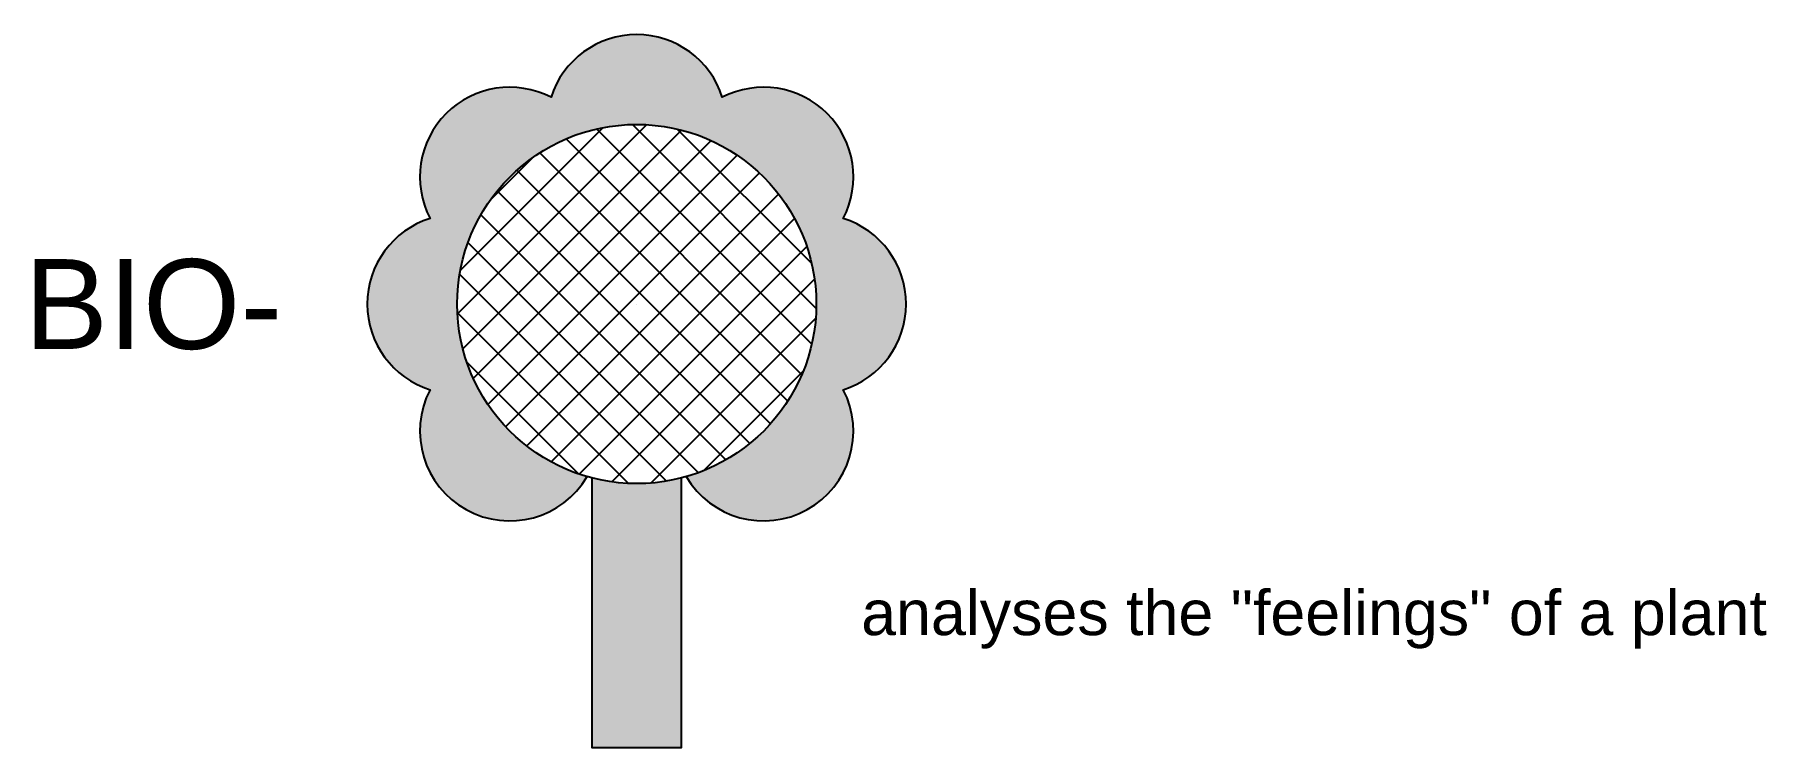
# Model space of a CAD drawing. Header units: millimetres. Extents: x 2687 to 2880, y 1469 to 1549.
import ezdxf
from ezdxf.enums import TextEntityAlignment as Align

# ---------------------------------------------------------------- set-up
doc = ezdxf.new("R2010")
doc.units = ezdxf.units.MM
doc.styles.get("Standard").update_dxf_attribs({"font": 'arial.ttf'})

msp = doc.modelspace()

# ---------------------------------------------------------------- hatches: boundary and pattern name
at = {"true_color": 0x5bf60e}
h = msp.add_hatch(color=80, dxfattribs=at)
h.dxf.hatch_style = 1
h.paths.add_polyline_path([(2774.39, 1518.67, -0.334377), (2759.91, 1499.45, 0.973453), (2777.4, 1509.13, 0.732421), (2777.4, 1528.2, 0.732421), (2763.92, 1541.69, 0.732421), (2744.85, 1541.69, 0.732421), (2731.37, 1528.2, 0.732421), (2731.37, 1509.13, 0.973453), (2748.86, 1499.45, -0.334377), (2734.39, 1518.67, -1)])
at = {"true_color": 0xf8d731}
h = msp.add_hatch(dxfattribs=at)
h.set_pattern_fill('ANSI37', color=40)
h.paths.add_polyline_path([(2734.39, 1518.67, 1), (2774.39, 1518.67, 1)])
at = {"true_color": 0x166105}
h = msp.add_hatch(color=88, dxfattribs=at)
h.dxf.hatch_style = 1
h.paths.add_polyline_path([(2759.39, 1499.3, -0.127017), (2749.39, 1499.3), (2749.39, 1469.3), (2759.39, 1469.3)])

# ---------------------------------------------------------------- linework, layer by layer
msp.add_line((2754.39, 1518.67), (2754.39, 1518.67))
at = {"color": 80, "true_color": 0x5bf60e}
msp.add_lwpolyline([(2759.91, 1499.45, 0.973453), (2777.4, 1509.13, 0.732421), (2777.4, 1528.2, 0.732421), (2763.92, 1541.69, 0.732421), (2744.85, 1541.69, 0.732421), (2731.37, 1528.2, 0.732421), (2731.37, 1509.13, 0.973453), (2748.86, 1499.45)], format="xyb", dxfattribs=at)
msp.add_lwpolyline([(2749.39, 1499.3), (2749.39, 1469.3), (2759.39, 1469.3), (2759.39, 1499.3)])
at = {"color": 41, "true_color": 0xf4ee51}
msp.add_circle((2754.39, 1518.67), 20, dxfattribs=at)

# ---------------------------------------------------------------- texts
at = {"color": 7, "true_color": 0xffffff}
msp.add_text('BIO-', height=10, dxfattribs=at).set_placement((2700.55, 1518.67), align=Align.MIDDLE_CENTER)
msp.add_text('analyses the "feelings" of a plant', height=5, dxfattribs=at).set_placement((2779.39, 1484.3), align=Align.MIDDLE_LEFT)

doc.saveas('drawing.dxf')
